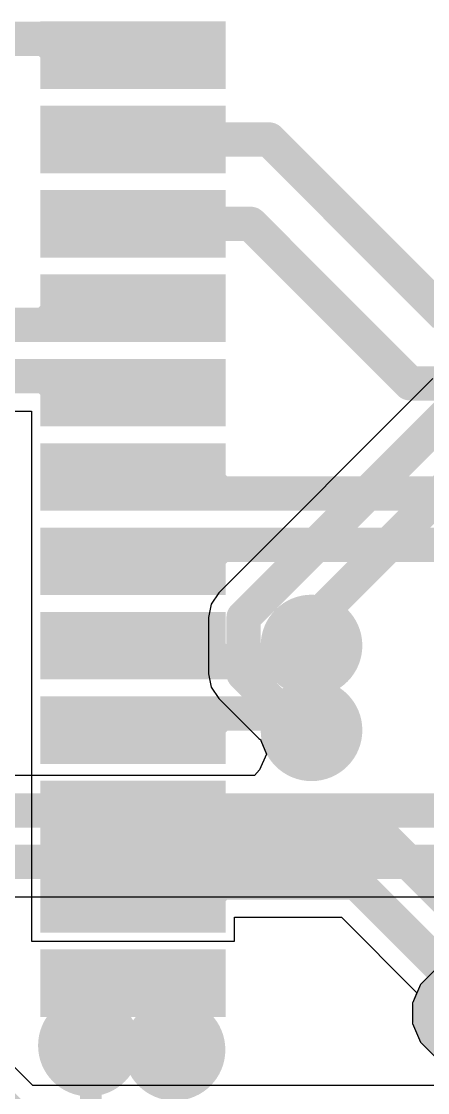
# Model space of a CAD drawing. Header units: inches. Extents: x -2.7 to 28.9, y -2.7 to 27.9.
# Drawn here: x 4.7 to 7.11, y 3.25 to 9.6 of the extents above; entities that cross this region are included whole.
import ezdxf

# ---------------------------------------------------------------- set-up
doc = ezdxf.new("R2010")
doc.units = ezdxf.units.IN
for name, color, linetype in [('Bottom Layer', 5, 'Continuous'), ('Bottom Solder', 6, 'Continuous'), ('Top Layer', 1, 'Continuous'), ('Top Overlay', 2, 'Continuous'), ('Top Paste', 8, 'Continuous'), ('Top Solder', 216, 'Continuous'), ('Via Holes', 16, 'Continuous')]:
    doc.layers.add(name, color=color, linetype=linetype)

# ---------------------------------------------------------------- blocks, each defined once
blk = doc.blocks.new('5051101492_2')
at = {"layer": 'Top Layer'}
for points in [[(-2.3999, 1.85), (-2.0999, 1.85), (-2.0999, 0.85), (-2.3999, 0.85)], [(-1.9001, 1.85), (-1.6001, 1.85), (-1.6001, 0.85), (-1.9001, 0.85)], [(-1.4002, 1.85), (-1.1002, 1.85), (-1.1002, 0.85), (-1.4002, 0.85)], [(-0.9001, 1.85), (-0.6001, 1.85), (-0.6001, 0.85), (-0.9001, 0.85)], [(-0.3999, 1.85), (-0.0999, 1.85), (-0.0999, 0.85), (-0.3999, 0.85)], [(0.0999, 1.85), (0.3999, 1.85), (0.3999, 0.85), (0.0999, 0.85)], [(0.6001, 1.85), (0.9001, 1.85), (0.9001, 0.85), (0.6001, 0.85)], [(1.0999, 1.85), (1.3999, 1.85), (1.3999, 0.85), (1.0999, 0.85)], [(1.6001, 1.85), (1.9001, 1.85), (1.9001, 0.85), (1.6001, 0.85)], [(2.0999, 1.85), (2.3999, 1.85), (2.3999, 0.85), (2.0999, 0.85)], [(2.6001, 1.85), (2.9001, 1.85), (2.9001, 0.85), (2.6001, 0.85)], [(3.0999, 1.85), (3.3999, 1.85), (3.3999, 0.85), (3.0999, 0.85)]]:
    blk.add_hatch(color=1, dxfattribs=at).paths.add_polyline_path(points)
at = {"layer": 'Top Paste'}
for points in [[(-2.3999, 1.85), (-2.0999, 1.85), (-2.0999, 0.85), (-2.3999, 0.85)], [(-1.9001, 1.85), (-1.6001, 1.85), (-1.6001, 0.85), (-1.9001, 0.85)], [(-1.4002, 1.85), (-1.1002, 1.85), (-1.1002, 0.85), (-1.4002, 0.85)], [(-0.9001, 1.85), (-0.6001, 1.85), (-0.6001, 0.85), (-0.9001, 0.85)], [(-0.3999, 1.85), (-0.0999, 1.85), (-0.0999, 0.85), (-0.3999, 0.85)], [(0.0999, 1.85), (0.3999, 1.85), (0.3999, 0.85), (0.0999, 0.85)], [(0.6001, 1.85), (0.9001, 1.85), (0.9001, 0.85), (0.6001, 0.85)], [(1.0999, 1.85), (1.3999, 1.85), (1.3999, 0.85), (1.0999, 0.85)], [(1.6001, 1.85), (1.9001, 1.85), (1.9001, 0.85), (1.6001, 0.85)], [(2.0999, 1.85), (2.3999, 1.85), (2.3999, 0.85), (2.0999, 0.85)], [(2.6001, 1.85), (2.9001, 1.85), (2.9001, 0.85), (2.6001, 0.85)], [(3.0999, 1.85), (3.3999, 1.85), (3.3999, 0.85), (3.0999, 0.85)]]:
    blk.add_hatch(color=8, dxfattribs=at).paths.add_polyline_path(points)
at = {"layer": 'Top Solder'}
for points in [[(-2.4499, 1.9), (-2.0499, 1.9), (-2.0499, 0.8), (-2.4499, 0.8)], [(-1.9501, 1.9), (-1.5501, 1.9), (-1.5501, 0.8), (-1.9501, 0.8)], [(-1.4502, 1.9), (-1.0502, 1.9), (-1.0502, 0.8), (-1.4502, 0.8)], [(-0.9501, 1.9), (-0.5501, 1.9), (-0.5501, 0.8), (-0.9501, 0.8)], [(-0.4499, 1.9), (-0.0499, 1.9), (-0.0499, 0.8), (-0.4499, 0.8)], [(0.0499, 1.9), (0.4499, 1.9), (0.4499, 0.8), (0.0499, 0.8)], [(0.5501, 1.9), (0.9501, 1.9), (0.9501, 0.8), (0.5501, 0.8)], [(1.0499, 1.9), (1.4499, 1.9), (1.4499, 0.8), (1.0499, 0.8)], [(1.5501, 1.9), (1.9501, 1.9), (1.9501, 0.8), (1.5501, 0.8)], [(2.0499, 1.9), (2.4499, 1.9), (2.4499, 0.8), (2.0499, 0.8)], [(2.5501, 1.9), (2.9501, 1.9), (2.9501, 0.8), (2.5501, 0.8)], [(3.0499, 1.9), (3.4499, 1.9), (3.4499, 0.8), (3.0499, 0.8)]]:
    blk.add_hatch(color=216, dxfattribs=at).paths.add_polyline_path(points)
at = {"layer": 'Top Overlay'}
blk.add_lwpolyline([(5.45, 1.1, 0.127, 0.127, 0), (3.6311, 1.1, 0.127, 0.127, 0)], format="xyseb", dxfattribs=at)
blk.add_lwpolyline([(3.5993, 1.1, 0.0635, 0.0635, 1), (3.6628, 1.1, 0.0635, 0.0635, 1)], format="xyseb", close=True, dxfattribs=at)

msp = doc.modelspace()

# ---------------------------------------------------------------- hatches: boundary and pattern name
at = {"layer": 'Bottom Layer'}
h = msp.add_hatch(color=5, dxfattribs=at)
edge = h.paths.add_edge_path()
edge.add_arc((6.4262, 5.9008), 0.2, 0, 360)
h = msp.add_hatch(color=5, dxfattribs=at)
edge = h.paths.add_edge_path()
edge.add_arc((6.4262, 5.3992), 0.2, 0, 360)
h = msp.add_hatch(color=5, dxfattribs=at)
edge = h.paths.add_edge_path()
edge.add_arc((5.1054, 3.5306), 0.2, 0, 360)
h = msp.add_hatch(color=5, dxfattribs=at)
edge = h.paths.add_edge_path()
edge.add_arc((5.6134, 3.5052), 0.2, 0, 360)
at = {"layer": 'Bottom Solder'}
h = msp.add_hatch(color=6, dxfattribs=at)
edge = h.paths.add_edge_path()
edge.add_arc((6.4262, 5.9008), 0.3016, 0, 360)
h = msp.add_hatch(color=6, dxfattribs=at)
edge = h.paths.add_edge_path()
edge.add_arc((6.4262, 5.3992), 0.3016, 0, 360)
h = msp.add_hatch(color=6, dxfattribs=at)
edge = h.paths.add_edge_path()
edge.add_arc((7.3279, 3.7211), 0.3016, 0, 360)
h = msp.add_hatch(color=6, dxfattribs=at)
edge = h.paths.add_edge_path()
edge.add_arc((5.1054, 3.5306), 0.3016, 0, 360)
h = msp.add_hatch(color=6, dxfattribs=at)
edge = h.paths.add_edge_path()
edge.add_arc((5.6134, 3.5052), 0.3016, 0, 360)
at = {"layer": 'Top Layer'}
h = msp.add_hatch(color=1, dxfattribs=at)
edge = h.paths.add_edge_path()
edge.add_arc((6.4262, 5.9008), 0.2, 0, 360)
h = msp.add_hatch(color=1, dxfattribs=at)
edge = h.paths.add_edge_path()
edge.add_arc((6.4262, 5.3992), 0.2, 0, 360)
h = msp.add_hatch(color=1, dxfattribs=at)
edge = h.paths.add_edge_path()
edge.add_arc((5.1054, 3.5306), 0.2, 0, 360)
h = msp.add_hatch(color=1, dxfattribs=at)
edge = h.paths.add_edge_path()
edge.add_arc((5.6134, 3.5052), 0.2, 0, 360)
at = {"layer": 'Top Solder'}
h = msp.add_hatch(color=216, dxfattribs=at)
edge = h.paths.add_edge_path()
edge.add_arc((6.4262, 5.9008), 0.3016, 0, 360)
h = msp.add_hatch(color=216, dxfattribs=at)
edge = h.paths.add_edge_path()
edge.add_arc((6.4262, 5.3992), 0.3016, 0, 360)
h = msp.add_hatch(color=216, dxfattribs=at)
edge = h.paths.add_edge_path()
edge.add_arc((7.3279, 3.7211), 0.3016, 0, 360)
h = msp.add_hatch(color=216, dxfattribs=at)
edge = h.paths.add_edge_path()
edge.add_arc((5.1054, 3.5306), 0.3016, 0, 360)
h = msp.add_hatch(color=216, dxfattribs=at)
edge = h.paths.add_edge_path()
edge.add_arc((5.6134, 3.5052), 0.3016, 0, 360)
at = {"layer": 'Via Holes'}
h = msp.add_hatch(color=7, dxfattribs=at)
edge = h.paths.add_edge_path()
edge.add_arc((6.4262, 5.9008), 0.1, 0, 360)
h = msp.add_hatch(color=7, dxfattribs=at)
edge = h.paths.add_edge_path()
edge.add_arc((6.4262, 5.3992), 0.1, 0, 360)
h = msp.add_hatch(color=7, dxfattribs=at)
edge = h.paths.add_edge_path()
edge.add_arc((5.1054, 3.5306), 0.1, 0, 360)
h = msp.add_hatch(color=7, dxfattribs=at)
edge = h.paths.add_edge_path()
edge.add_arc((5.6134, 3.5052), 0.1, 0, 360)

# ---------------------------------------------------------------- linework, layer by layer
at = {"layer": 'Bottom Layer'}
for p, q in [((7.1461, 7.4839), (5.8765, 6.2143)), ((5.8765, 6.2143), (5.8316, 6.1471)), ((5.8316, 6.1471), (5.8158, 6.0678)), ((5.8158, 6.0678), (5.8158, 6.0678)), ((5.8158, 6.0678), (5.8158, 5.7338)), ((5.8158, 5.7338), (5.8158, 5.7338)), ((5.8158, 5.7338), (5.8316, 5.6545)), ((5.8316, 5.6545), (5.8765, 5.5873)), ((5.8765, 5.5873), (6.1127, 5.3511)), ((6.1127, 5.3511), (6.1246, 5.3431)), ((6.1246, 5.3431), (6.1246, 5.3392)), ((6.1246, 5.3392), (6.1583, 5.2577)), ((6.1583, 5.2577), (6.1174, 5.1651)), ((6.1174, 5.1651), (6.0885, 5.1307)), ((6.0885, 5.1307), (4.2174, 5.1307)), ((4.0053, 4.4116), (7.4122, 4.4116)), ((7.1571, 3.9768), (7.0722, 3.8919)), ((7.0722, 3.8919), (7.0263, 3.7811)), ((7.0263, 3.7811), (7.0263, 3.6611)), ((7.0263, 3.6611), (7.0722, 3.5503)), ((7.0722, 3.5503), (7.1571, 3.4654))]:
    msp.add_line(p, q, dxfattribs=at)
for points in [[(6.023, 6.0678, 0.2032, 0.2032, 0), (7.3533, 7.3981, 0.2032, 0.2032, 0)], [(6.4639, 6.0776, 0.2032, 0.2032, 0), (7.6581, 7.2719, 0.2032, 0.2032, 0)], [(6.023, 5.7338, 0.2032, 0.2032, 0), (6.023, 6.0678, 0.2032, 0.2032, 0)], [(6.4639, 5.9385, 0.2032, 0.2032, 0), (6.4639, 6.0776, 0.2032, 0.2032, 0)], [(6.4262, 5.9008, 0.2032, 0.2032, 0), (6.4639, 5.9385, 0.2032, 0.2032, 0)], [(6.023, 5.7338, 0.2032, 0.2032, 0), (6.2592, 5.4976, 0.2032, 0.2032, 0)], [(6.2592, 5.4976, 0.2032, 0.2032, 0), (6.2745, 5.4976, 0.2032, 0.2032, 0)], [(6.2745, 5.4976, 0.2032, 0.2032, 0), (6.3729, 5.3992, 0.2032, 0.2032, 0)], [(6.3729, 5.3992, 0.2032, 0.2032, 0), (6.4262, 5.3992, 0.2032, 0.2032, 0)], [(4.1315, 4.9236, 0.2032, 0.2032, 0), (10.7496, 4.9236, 0.2032, 0.2032, 0)], [(4.0053, 4.6188, 0.2032, 0.2032, 0), (10.9854, 4.6188, 0.2032, 0.2032, 0)]]:
    msp.add_lwpolyline(points, format="xyseb", dxfattribs=at)
for points in [[(5.9722, 6.0678, 0.1016, 0.1016, 1), (6.0738, 6.0678, 0.1016, 0.1016, 1)], [(5.9722, 6.0678, 0.1016, 0.1016, 1), (6.0738, 6.0678, 0.1016, 0.1016, 1)], [(6.4131, 6.0776, 0.1016, 0.1016, 1), (6.5147, 6.0776, 0.1016, 0.1016, 1)], [(6.4131, 6.0776, 0.1016, 0.1016, 1), (6.5147, 6.0776, 0.1016, 0.1016, 1)], [(6.4131, 5.9385, 0.1016, 0.1016, 1), (6.5147, 5.9385, 0.1016, 0.1016, 1)], [(6.4131, 5.9385, 0.1016, 0.1016, 1), (6.5147, 5.9385, 0.1016, 0.1016, 1)], [(6.3754, 5.9008, 0.1016, 0.1016, 1), (6.477, 5.9008, 0.1016, 0.1016, 1)], [(5.9722, 5.7338, 0.1016, 0.1016, 1), (6.0738, 5.7338, 0.1016, 0.1016, 1)], [(5.9722, 5.7338, 0.1016, 0.1016, 1), (6.0738, 5.7338, 0.1016, 0.1016, 1)], [(6.2084, 5.4976, 0.1016, 0.1016, 1), (6.31, 5.4976, 0.1016, 0.1016, 1)], [(6.2084, 5.4976, 0.1016, 0.1016, 1), (6.31, 5.4976, 0.1016, 0.1016, 1)], [(6.2237, 5.4976, 0.1016, 0.1016, 1), (6.3253, 5.4976, 0.1016, 0.1016, 1)], [(6.2237, 5.4976, 0.1016, 0.1016, 1), (6.3253, 5.4976, 0.1016, 0.1016, 1)], [(6.3221, 5.3992, 0.1016, 0.1016, 1), (6.4237, 5.3992, 0.1016, 0.1016, 1)], [(6.3221, 5.3992, 0.1016, 0.1016, 1), (6.4237, 5.3992, 0.1016, 0.1016, 1)], [(6.3754, 5.3992, 0.1016, 0.1016, 1), (6.477, 5.3992, 0.1016, 0.1016, 1)]]:
    msp.add_lwpolyline(points, format="xyseb", close=True, dxfattribs=at)
at = {"layer": 'Top Layer'}
for p, q in [((4.5868, 7.2904), (4.7654, 7.2904)), ((4.7654, 7.2904), (4.7654, 6.1483)), ((4.7654, 6.1483), (4.7654, 5.1483)), ((4.7654, 5.1483), (4.7654, 4.1483)), ((4.7721, 3.2933), (3.5219, 4.5435)), ((5.9686, 4.1483), (5.9686, 4.2904)), ((5.9686, 4.2904), (6.6047, 4.2904)), ((6.6047, 4.2904), (7.052, 3.8432)), ((4.7654, 4.1483), (5.9686, 4.1483)), ((7.052, 3.8432), (7.0263, 3.7811)), ((7.0263, 3.7811), (7.0263, 3.6611)), ((7.0263, 3.6611), (7.0722, 3.5503)), ((7.0722, 3.5503), (7.1571, 3.4654)), ((7.266, 3.2933), (4.7721, 3.2933))]:
    msp.add_line(p, q, dxfattribs=at)
for points in [[(3.5314, 9.4976, 0.2032, 0.2032, 0), (4.8496, 9.4976, 0.2032, 0.2032, 0)], [(4.8496, 9.4976, 0.2032, 0.2032, 0), (4.8988, 9.4483, 0.2032, 0.2032, 0)], [(4.8988, 9.4483, 0.2032, 0.2032, 0), (5.3186, 9.4483, 0.2032, 0.2032, 0)], [(5.3186, 9.4483, 0.2032, 0.2032, 0), (5.367, 9.3999, 0.2032, 0.2032, 0)], [(5.367, 8.9001, 0.2032, 0.2032, 0), (6.1748, 8.9001, 0.2032, 0.2032, 0)], [(6.1748, 8.9001, 0.2032, 0.2032, 0), (7.2195, 7.8554, 0.2032, 0.2032, 0)], [(5.367, 8.4002, 0.2032, 0.2032, 0), (6.0651, 8.4002, 0.2032, 0.2032, 0)], [(6.0651, 8.4002, 0.2032, 0.2032, 0), (7.0104, 7.4549, 0.2032, 0.2032, 0)], [(5.3186, 7.8517, 0.2032, 0.2032, 0), (5.367, 7.9001, 0.2032, 0.2032, 0)], [(4.8496, 7.8024, 0.2032, 0.2032, 0), (4.8988, 7.8517, 0.2032, 0.2032, 0)], [(4.8988, 7.8517, 0.2032, 0.2032, 0), (5.3186, 7.8517, 0.2032, 0.2032, 0)], [(4.3747, 7.8024, 0.2032, 0.2032, 0), (4.8496, 7.8024, 0.2032, 0.2032, 0)], [(4.5009, 7.4976, 0.2032, 0.2032, 0), (4.8496, 7.4976, 0.2032, 0.2032, 0)], [(4.8496, 7.4976, 0.2032, 0.2032, 0), (4.8988, 7.4483, 0.2032, 0.2032, 0)], [(7.0104, 7.4549, 0.2032, 0.2032, 0), (8.1153, 7.4549, 0.2032, 0.2032, 0)], [(4.8988, 7.4483, 0.2032, 0.2032, 0), (5.3186, 7.4483, 0.2032, 0.2032, 0)], [(5.3186, 7.4483, 0.2032, 0.2032, 0), (5.367, 7.3999, 0.2032, 0.2032, 0)], [(5.367, 6.9001, 0.2032, 0.2032, 0), (5.4154, 6.8517, 0.2032, 0.2032, 0)], [(5.4154, 6.8517, 0.2032, 0.2032, 0), (5.8352, 6.8517, 0.2032, 0.2032, 0)], [(5.8352, 6.8517, 0.2032, 0.2032, 0), (5.8844, 6.8024, 0.2032, 0.2032, 0)], [(5.8844, 6.8024, 0.2032, 0.2032, 0), (8.428, 6.8024, 0.2032, 0.2032, 0)], [(5.367, 6.3999, 0.2032, 0.2032, 0), (5.4154, 6.4483, 0.2032, 0.2032, 0)], [(5.4154, 6.4483, 0.2032, 0.2032, 0), (5.8352, 6.4483, 0.2032, 0.2032, 0)], [(5.8352, 6.4483, 0.2032, 0.2032, 0), (5.8844, 6.4976, 0.2032, 0.2032, 0)], [(5.8844, 6.4976, 0.2032, 0.2032, 0), (8.5543, 6.4976, 0.2032, 0.2032, 0)], [(5.367, 5.9001, 0.2032, 0.2032, 0), (5.4154, 5.8517, 0.2032, 0.2032, 0)], [(5.4154, 5.8517, 0.2032, 0.2032, 0), (5.8352, 5.8517, 0.2032, 0.2032, 0)], [(5.8352, 5.8517, 0.2032, 0.2032, 0), (5.8844, 5.8024, 0.2032, 0.2032, 0)], [(5.8844, 5.8024, 0.2032, 0.2032, 0), (6.2745, 5.8024, 0.2032, 0.2032, 0)], [(5.8352, 5.4483, 0.2032, 0.2032, 0), (5.8844, 5.4976, 0.2032, 0.2032, 0)], [(5.8844, 5.4976, 0.2032, 0.2032, 0), (6.2745, 5.4976, 0.2032, 0.2032, 0)], [(5.367, 5.3999, 0.2032, 0.2032, 0), (5.4154, 5.4483, 0.2032, 0.2032, 0)], [(5.4154, 5.4483, 0.2032, 0.2032, 0), (5.8352, 5.4483, 0.2032, 0.2032, 0)], [(5.367, 4.9001, 0.2032, 0.2032, 0), (5.4154, 4.8517, 0.2032, 0.2032, 0)], [(5.4154, 4.8517, 0.2032, 0.2032, 0), (5.8352, 4.8517, 0.2032, 0.2032, 0)], [(5.8352, 4.8517, 0.2032, 0.2032, 0), (5.8844, 4.8024, 0.2032, 0.2032, 0)], [(5.8844, 4.8024, 0.2032, 0.2032, 0), (6.8168, 4.8024, 0.2032, 0.2032, 0)], [(6.8168, 4.8024, 0.2032, 0.2032, 0), (7.5058, 4.1134, 0.2032, 0.2032, 0)], [(5.8352, 4.4483, 0.2032, 0.2032, 0), (5.8844, 4.4976, 0.2032, 0.2032, 0)], [(5.8844, 4.4976, 0.2032, 0.2032, 0), (6.6906, 4.4976, 0.2032, 0.2032, 0)], [(6.6906, 4.4976, 0.2032, 0.2032, 0), (7.2902, 3.8979, 0.2032, 0.2032, 0)], [(3.3147, 4.4577, 0.2032, 0.2032, 0), (4.6863, 3.0861, 0.2032, 0.2032, 0)], [(5.367, 4.3999, 0.2032, 0.2032, 0), (5.4154, 4.4483, 0.2032, 0.2032, 0)], [(5.4154, 4.4483, 0.2032, 0.2032, 0), (5.8352, 4.4483, 0.2032, 0.2032, 0)]]:
    msp.add_lwpolyline(points, format="xyseb", dxfattribs=at)
for points in [[(4.7988, 9.4976, 0.1016, 0.1016, 1), (4.9004, 9.4976, 0.1016, 0.1016, 1)], [(4.7988, 9.4976, 0.1016, 0.1016, 1), (4.9004, 9.4976, 0.1016, 0.1016, 1)], [(4.848, 9.4483, 0.1016, 0.1016, 1), (4.9496, 9.4483, 0.1016, 0.1016, 1)], [(4.848, 9.4483, 0.1016, 0.1016, 1), (4.9496, 9.4483, 0.1016, 0.1016, 1)], [(5.2678, 9.4483, 0.1016, 0.1016, 1), (5.3694, 9.4483, 0.1016, 0.1016, 1)], [(5.2678, 9.4483, 0.1016, 0.1016, 1), (5.3694, 9.4483, 0.1016, 0.1016, 1)], [(5.3162, 9.3999, 0.1016, 0.1016, 1), (5.4178, 9.3999, 0.1016, 0.1016, 1)], [(5.3162, 8.9001, 0.1016, 0.1016, 1), (5.4178, 8.9001, 0.1016, 0.1016, 1)], [(6.124, 8.9001, 0.1016, 0.1016, 1), (6.2256, 8.9001, 0.1016, 0.1016, 1)], [(6.124, 8.9001, 0.1016, 0.1016, 1), (6.2256, 8.9001, 0.1016, 0.1016, 1)], [(5.3162, 8.4002, 0.1016, 0.1016, 1), (5.4178, 8.4002, 0.1016, 0.1016, 1)], [(6.0143, 8.4002, 0.1016, 0.1016, 1), (6.1159, 8.4002, 0.1016, 0.1016, 1)], [(6.0143, 8.4002, 0.1016, 0.1016, 1), (6.1159, 8.4002, 0.1016, 0.1016, 1)], [(5.3162, 7.9001, 0.1016, 0.1016, 1), (5.4178, 7.9001, 0.1016, 0.1016, 1)], [(4.848, 7.8517, 0.1016, 0.1016, 1), (4.9496, 7.8517, 0.1016, 0.1016, 1)], [(4.848, 7.8517, 0.1016, 0.1016, 1), (4.9496, 7.8517, 0.1016, 0.1016, 1)], [(5.2678, 7.8517, 0.1016, 0.1016, 1), (5.3694, 7.8517, 0.1016, 0.1016, 1)], [(5.2678, 7.8517, 0.1016, 0.1016, 1), (5.3694, 7.8517, 0.1016, 0.1016, 1)], [(4.7988, 7.8024, 0.1016, 0.1016, 1), (4.9004, 7.8024, 0.1016, 0.1016, 1)], [(4.7988, 7.8024, 0.1016, 0.1016, 1), (4.9004, 7.8024, 0.1016, 0.1016, 1)], [(4.7988, 7.4976, 0.1016, 0.1016, 1), (4.9004, 7.4976, 0.1016, 0.1016, 1)], [(4.7988, 7.4976, 0.1016, 0.1016, 1), (4.9004, 7.4976, 0.1016, 0.1016, 1)], [(6.9596, 7.4549, 0.1016, 0.1016, 1), (7.0612, 7.4549, 0.1016, 0.1016, 1)], [(6.9596, 7.4549, 0.1016, 0.1016, 1), (7.0612, 7.4549, 0.1016, 0.1016, 1)], [(4.848, 7.4483, 0.1016, 0.1016, 1), (4.9496, 7.4483, 0.1016, 0.1016, 1)], [(4.848, 7.4483, 0.1016, 0.1016, 1), (4.9496, 7.4483, 0.1016, 0.1016, 1)], [(5.2678, 7.4483, 0.1016, 0.1016, 1), (5.3694, 7.4483, 0.1016, 0.1016, 1)], [(5.2678, 7.4483, 0.1016, 0.1016, 1), (5.3694, 7.4483, 0.1016, 0.1016, 1)], [(5.3162, 7.3999, 0.1016, 0.1016, 1), (5.4178, 7.3999, 0.1016, 0.1016, 1)], [(5.3162, 6.9001, 0.1016, 0.1016, 1), (5.4178, 6.9001, 0.1016, 0.1016, 1)], [(5.3646, 6.8517, 0.1016, 0.1016, 1), (5.4662, 6.8517, 0.1016, 0.1016, 1)], [(5.3646, 6.8517, 0.1016, 0.1016, 1), (5.4662, 6.8517, 0.1016, 0.1016, 1)], [(5.7844, 6.8517, 0.1016, 0.1016, 1), (5.886, 6.8517, 0.1016, 0.1016, 1)], [(5.7844, 6.8517, 0.1016, 0.1016, 1), (5.886, 6.8517, 0.1016, 0.1016, 1)], [(5.8336, 6.8024, 0.1016, 0.1016, 1), (5.9352, 6.8024, 0.1016, 0.1016, 1)], [(5.8336, 6.8024, 0.1016, 0.1016, 1), (5.9352, 6.8024, 0.1016, 0.1016, 1)], [(5.3646, 6.4483, 0.1016, 0.1016, 1), (5.4662, 6.4483, 0.1016, 0.1016, 1)], [(5.3646, 6.4483, 0.1016, 0.1016, 1), (5.4662, 6.4483, 0.1016, 0.1016, 1)], [(5.7844, 6.4483, 0.1016, 0.1016, 1), (5.886, 6.4483, 0.1016, 0.1016, 1)], [(5.7844, 6.4483, 0.1016, 0.1016, 1), (5.886, 6.4483, 0.1016, 0.1016, 1)], [(5.8336, 6.4976, 0.1016, 0.1016, 1), (5.9352, 6.4976, 0.1016, 0.1016, 1)], [(5.8336, 6.4976, 0.1016, 0.1016, 1), (5.9352, 6.4976, 0.1016, 0.1016, 1)], [(5.3162, 6.3999, 0.1016, 0.1016, 1), (5.4178, 6.3999, 0.1016, 0.1016, 1)], [(5.3162, 5.9001, 0.1016, 0.1016, 1), (5.4178, 5.9001, 0.1016, 0.1016, 1)], [(5.3646, 5.8517, 0.1016, 0.1016, 1), (5.4662, 5.8517, 0.1016, 0.1016, 1)], [(5.3646, 5.8517, 0.1016, 0.1016, 1), (5.4662, 5.8517, 0.1016, 0.1016, 1)], [(5.7844, 5.8517, 0.1016, 0.1016, 1), (5.886, 5.8517, 0.1016, 0.1016, 1)], [(5.7844, 5.8517, 0.1016, 0.1016, 1), (5.886, 5.8517, 0.1016, 0.1016, 1)], [(5.8336, 5.8024, 0.1016, 0.1016, 1), (5.9352, 5.8024, 0.1016, 0.1016, 1)], [(5.8336, 5.8024, 0.1016, 0.1016, 1), (5.9352, 5.8024, 0.1016, 0.1016, 1)], [(6.2237, 5.8024, 0.1016, 0.1016, 1), (6.3253, 5.8024, 0.1016, 0.1016, 1)], [(5.8336, 5.4976, 0.1016, 0.1016, 1), (5.9352, 5.4976, 0.1016, 0.1016, 1)], [(5.8336, 5.4976, 0.1016, 0.1016, 1), (5.9352, 5.4976, 0.1016, 0.1016, 1)], [(6.2237, 5.4976, 0.1016, 0.1016, 1), (6.3253, 5.4976, 0.1016, 0.1016, 1)], [(5.3646, 5.4483, 0.1016, 0.1016, 1), (5.4662, 5.4483, 0.1016, 0.1016, 1)], [(5.3646, 5.4483, 0.1016, 0.1016, 1), (5.4662, 5.4483, 0.1016, 0.1016, 1)], [(5.7844, 5.4483, 0.1016, 0.1016, 1), (5.886, 5.4483, 0.1016, 0.1016, 1)], [(5.7844, 5.4483, 0.1016, 0.1016, 1), (5.886, 5.4483, 0.1016, 0.1016, 1)], [(5.3162, 5.3999, 0.1016, 0.1016, 1), (5.4178, 5.3999, 0.1016, 0.1016, 1)], [(5.3162, 4.9001, 0.1016, 0.1016, 1), (5.4178, 4.9001, 0.1016, 0.1016, 1)], [(5.3646, 4.8517, 0.1016, 0.1016, 1), (5.4662, 4.8517, 0.1016, 0.1016, 1)], [(5.3646, 4.8517, 0.1016, 0.1016, 1), (5.4662, 4.8517, 0.1016, 0.1016, 1)], [(5.7844, 4.8517, 0.1016, 0.1016, 1), (5.886, 4.8517, 0.1016, 0.1016, 1)], [(5.7844, 4.8517, 0.1016, 0.1016, 1), (5.886, 4.8517, 0.1016, 0.1016, 1)], [(5.8336, 4.8024, 0.1016, 0.1016, 1), (5.9352, 4.8024, 0.1016, 0.1016, 1)], [(5.8336, 4.8024, 0.1016, 0.1016, 1), (5.9352, 4.8024, 0.1016, 0.1016, 1)], [(6.766, 4.8024, 0.1016, 0.1016, 1), (6.8676, 4.8024, 0.1016, 0.1016, 1)], [(6.766, 4.8024, 0.1016, 0.1016, 1), (6.8676, 4.8024, 0.1016, 0.1016, 1)], [(5.8336, 4.4976, 0.1016, 0.1016, 1), (5.9352, 4.4976, 0.1016, 0.1016, 1)], [(5.8336, 4.4976, 0.1016, 0.1016, 1), (5.9352, 4.4976, 0.1016, 0.1016, 1)], [(6.6398, 4.4976, 0.1016, 0.1016, 1), (6.7414, 4.4976, 0.1016, 0.1016, 1)], [(6.6398, 4.4976, 0.1016, 0.1016, 1), (6.7414, 4.4976, 0.1016, 0.1016, 1)], [(5.3646, 4.4483, 0.1016, 0.1016, 1), (5.4662, 4.4483, 0.1016, 0.1016, 1)], [(5.3646, 4.4483, 0.1016, 0.1016, 1), (5.4662, 4.4483, 0.1016, 0.1016, 1)], [(5.7844, 4.4483, 0.1016, 0.1016, 1), (5.886, 4.4483, 0.1016, 0.1016, 1)], [(5.7844, 4.4483, 0.1016, 0.1016, 1), (5.886, 4.4483, 0.1016, 0.1016, 1)], [(5.3162, 4.3999, 0.1016, 0.1016, 1), (5.4178, 4.3999, 0.1016, 0.1016, 1)]]:
    msp.add_lwpolyline(points, format="xyseb", close=True, dxfattribs=at)

# ---------------------------------------------------------------- block references
at = {"rotation": 270}
msp.add_blockref('5051101492_2', (4.017, 7.15), dxfattribs=at)

doc.saveas('drawing.dxf')
